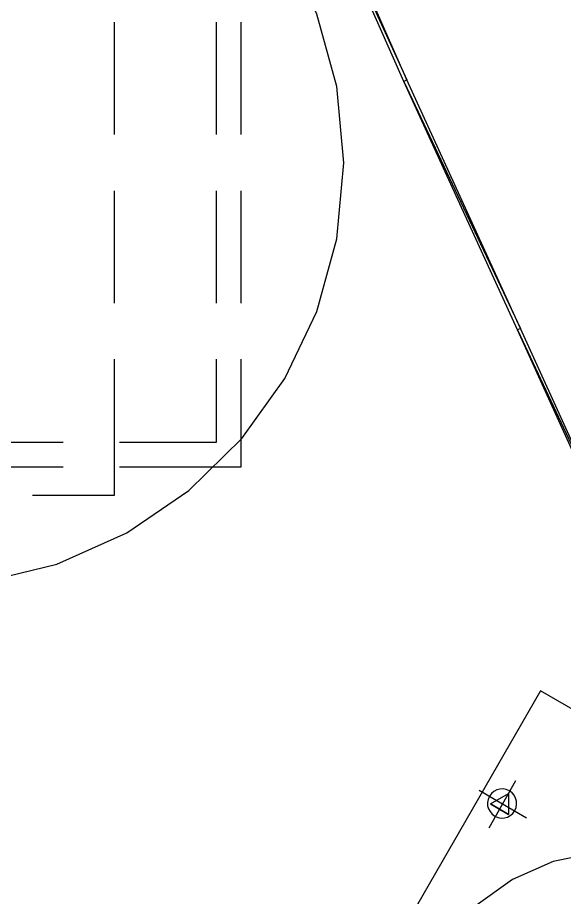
# Model space of a CAD drawing. Header units: metres. Extents: x 1 to 213, y 1 to 147.
# Drawn here: x 103.52 to 111.26, y 60.61 to 73.05 of the extents above; entities that cross this region are included whole.
import ezdxf

# ---------------------------------------------------------------- set-up
doc = ezdxf.new("R2010")
doc.units = ezdxf.units.M
doc.layers.add('00-BASE-ARQUITECTURA', color=8, linetype='Continuous')

msp = doc.modelspace()

# ---------------------------------------------------------------- linework, layer by layer
at = {"layer": '00-BASE-ARQUITECTURA'}
for points in [[(103.024, 65.068), (104.077, 65.324), (105.066, 65.764), (105.943, 66.362), (106.694, 67.097), (107.303, 67.949), (107.757, 68.896), (108.039, 69.92), (108.137, 70.998), (108.039, 72.077), (107.757, 73.1), (107.303, 74.048), (106.694, 74.9), (105.943, 75.634), (105.066, 76.232), (104.077, 76.673), (103.024, 76.929)], [(107.438, 75.777), (107.385, 75.755), (109.026, 72.168), (107.438, 75.777)], [(107.385, 75.755), (109.026, 72.168), (108.984, 72.147), (107.385, 75.755)], [(104.888, 72.983), (104.888, 71.395)], [(104.888, 72.983), (104.888, 71.395)], [(106.338, 71.395), (106.338, 72.983)], [(106.338, 71.395), (106.338, 72.983)], [(106.687, 71.395), (106.687, 72.983)], [(106.687, 71.395), (106.687, 72.983)], [(109.026, 72.168), (108.984, 72.147), (110.635, 68.654), (109.026, 72.168)], [(108.984, 72.147), (110.635, 68.654), (110.592, 68.633), (108.984, 72.147)], [(104.888, 70.601), (104.888, 69.014)], [(104.888, 70.601), (104.888, 69.014)], [(106.338, 69.014), (106.338, 70.601)], [(106.338, 69.014), (106.338, 70.601)], [(106.687, 69.014), (106.687, 70.601)], [(106.687, 69.014), (106.687, 70.601)], [(110.635, 68.654), (110.592, 68.633), (112.222, 65.162), (110.635, 68.654)], [(110.592, 68.633), (112.222, 65.162), (112.18, 65.14), (110.592, 68.633)], [(104.888, 68.22), (104.888, 66.294), (103.734, 66.294)], [(104.888, 68.22), (104.888, 66.294), (103.734, 66.294)], [(104.962, 67.045), (106.338, 67.045), (106.338, 68.22)], [(104.962, 66.696), (106.687, 66.696), (106.687, 68.22)], [(104.962, 67.045), (106.338, 67.045), (106.338, 68.22)], [(104.962, 66.696), (106.687, 66.696), (106.687, 68.22)], [(102.581, 67.045), (104.168, 67.045)], [(102.581, 67.045), (104.168, 67.045)], [(102.581, 66.696), (104.168, 66.696)], [(102.581, 66.696), (104.168, 66.696)], [(110.19, 61.595), (110.571, 62.262)], [(110.719, 61.733), (110.052, 62.124)], [(110.555, 61.837), (110.573, 61.88), (110.581, 61.926), (110.579, 61.971), (110.567, 62.015), (110.546, 62.055), (110.516, 62.09), (110.478, 62.118), (110.434, 62.137), (110.388, 62.145), (110.343, 62.143), (110.299, 62.131), (110.259, 62.11), (110.224, 62.08), (110.196, 62.041), (110.177, 61.997), (110.169, 61.952), (110.171, 61.907), (110.183, 61.863), (110.205, 61.823), (110.235, 61.788), (110.273, 61.76), (110.317, 61.741), (110.362, 61.733), (110.408, 61.735), (110.451, 61.747), (110.491, 61.768), (110.526, 61.798), (110.555, 61.837)], [(110.465, 62.082), (110.465, 61.785), (110.211, 61.934), (110.465, 62.082)], [(110.465, 61.785), (110.211, 61.934), (110.465, 62.082), (110.465, 61.785)], [(110.465, 61.785), (110.211, 61.934), (110.465, 61.785)], [(114.123, 56.131), (114.521, 56.621), (114.802, 57.167), (114.963, 57.752), (115.004, 58.354), (114.923, 58.955), (114.72, 59.534), (114.392, 60.074), (113.96, 60.533), (113.455, 60.883), (112.897, 61.121), (112.306, 61.241), (111.7, 61.241), (111.098, 61.116), (110.52, 60.863), (110.007, 60.495), (109.593, 60.041), (109.284, 59.52), (109.086, 58.95), (109.006, 58.349), (109.05, 57.736), (109.224, 57.13)]]:
    msp.add_lwpolyline(points, dxfattribs=at)
msp.add_lwpolyline([(108.529, 53.361), (113.524, 62.029), (110.92, 63.532), (105.925, 54.864)], close=True, dxfattribs=at)

doc.saveas('drawing.dxf')
